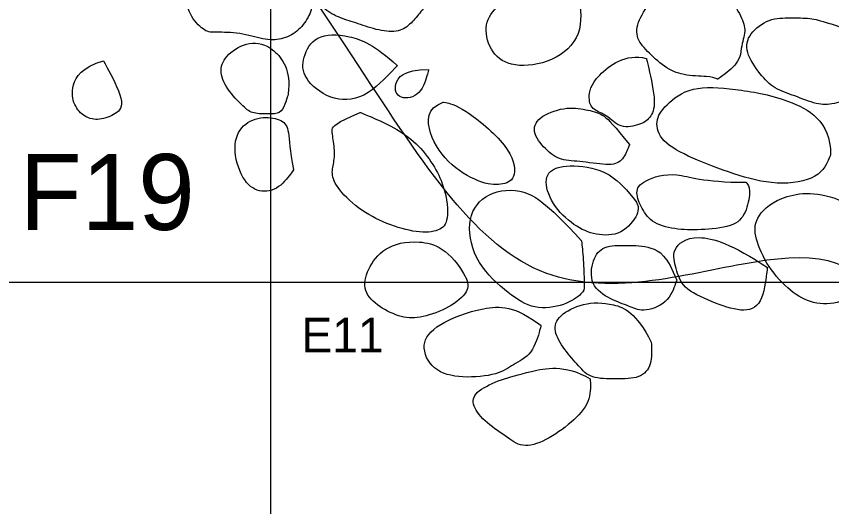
# Model space of a CAD drawing. Extents: x 1 to 19, y 16 to 23.5.
# Drawn here: x 15.632 to 16.812, y 18.675 to 19.385 of the extents above; entities that cross this region are included whole.
import ezdxf

# ---------------------------------------------------------------- set-up
doc = ezdxf.new("R2010")
doc.units = 0
for name, color, linetype in [('Cobbles n Brick', 7, 'Continuous'), ('Feature Numbers', 7, 'Continuous'), ('Packed Marl', 7, 'Continuous'), ('Postholes', 7, 'Continuous'), ('Quadrat Boundary', 7, 'Continuous'), ('Quadrat IDs', 7, 'Continuous')]:
    doc.layers.add(name, color=color, linetype=linetype)

msp = doc.modelspace()

# ---------------------------------------------------------------- linework, layer by layer
at = {"layer": 'Cobbles n Brick'}
for points in [[(16.1959, 19.5013), (16.1605, 19.5013), (16.1224, 19.507), (16.0966, 19.4987), (16.0712, 19.4794), (16.0554, 19.4422), (16.0646, 19.4182), (16.069, 19.4006), (16.0953, 19.384), (16.1189, 19.3775), (16.1482, 19.3665), (16.1806, 19.3608), (16.1998, 19.3705), (16.2143, 19.3884), (16.2274, 19.4037), (16.2366, 19.4238), (16.2366, 19.4479), (16.2296, 19.4742), (16.1959, 19.5013), (16.1959, 19.5013), (16.1959, 19.5013)], [(16.0554, 19.4422), (16.0336, 19.4759), (16.0077, 19.4943), (15.9797, 19.4943), (15.9587, 19.4799), (15.9417, 19.4799), (15.918, 19.4628), (15.89, 19.4378), (15.8725, 19.4182), (15.8839, 19.3827), (15.9058, 19.3621), (15.918, 19.3621), (15.9557, 19.3621), (15.9898, 19.3508), (16.0156, 19.3508), (16.0388, 19.3621), (16.0559, 19.384), (16.0616, 19.4046), (16.0572, 19.4343), (16.0554, 19.4422), (16.0554, 19.4422), (16.0554, 19.4422)], [(16.647, 19.2943), (16.6796, 19.315), (16.6796, 19.3412), (16.6884, 19.3638), (16.6825, 19.384), (16.6618, 19.4161), (16.6155, 19.4412), (16.5869, 19.4412), (16.5554, 19.4141), (16.5327, 19.3835), (16.5268, 19.355), (16.544, 19.3352), (16.5697, 19.3111), (16.5963, 19.2988), (16.6342, 19.2988), (16.647, 19.2943), (16.647, 19.2943), (16.647, 19.2943)], [(16.4456, 19.4176), (16.4073, 19.4356), (16.3603, 19.4228), (16.3233, 19.3982), (16.3075, 19.371), (16.3185, 19.3305), (16.3493, 19.3103), (16.4091, 19.3173), (16.4535, 19.3569), (16.4456, 19.4176), (16.4456, 19.4176), (16.4456, 19.4176)], [(16.8624, 19.3412), (16.8432, 19.3648), (16.8013, 19.3771), (16.7821, 19.383), (16.752, 19.383), (16.7215, 19.383), (16.6914, 19.3604), (16.6855, 19.3338), (16.7086, 19.3003), (16.7288, 19.2796), (16.7579, 19.2707), (16.7909, 19.2569), (16.8141, 19.2569), (16.8476, 19.2702), (16.8594, 19.281), (16.8545, 19.2973), (16.8624, 19.3412), (16.8624, 19.3412), (16.8624, 19.3412)], [(16.1831, 19.3138), (16.1506, 19.3441), (16.1123, 19.3595), (16.0631, 19.3595), (16.0455, 19.3252), (16.0455, 19.2962), (16.0851, 19.2628), (16.1352, 19.2628), (16.1831, 19.3138), (16.1831, 19.3138), (16.1831, 19.3138)], [(16.0253, 19.2729), (16.0297, 19.3068), (16.0042, 19.3428), (15.969, 19.3503), (15.9356, 19.331), (15.9246, 19.3072), (15.9352, 19.2808), (15.962, 19.2523), (15.9738, 19.2439), (15.998, 19.2439), (16.0139, 19.2439), (16.0209, 19.2575), (16.0253, 19.2729), (16.0253, 19.2729), (16.0253, 19.2729)], [(16.5436, 19.3244), (16.5141, 19.3318), (16.4649, 19.2967), (16.4588, 19.265), (16.4658, 19.2487), (16.4864, 19.2435), (16.5054, 19.2219), (16.5366, 19.2281), (16.5511, 19.2391), (16.5585, 19.2615), (16.5436, 19.3244), (16.5436, 19.3244), (16.5436, 19.3244)], [(16.2284, 19.3081), (16.1915, 19.3081), (16.1756, 19.2848), (16.1853, 19.2637), (16.2183, 19.2694), (16.2284, 19.3081), (16.2284, 19.3081), (16.2284, 19.3081)], [(16.8104, 19.1849), (16.8104, 19.234), (16.7456, 19.2688), (16.6708, 19.2802), (16.6074, 19.2855), (16.5697, 19.2559), (16.5554, 19.234), (16.5635, 19.204), (16.6079, 19.1797), (16.6703, 19.1563), (16.7327, 19.1391), (16.7957, 19.1496), (16.8104, 19.1849), (16.8104, 19.1849), (16.8104, 19.1849)], [(16.2495, 19.261), (16.2257, 19.2523), (16.2257, 19.2153), (16.26, 19.1665), (16.3088, 19.141), (16.3374, 19.141), (16.3568, 19.1507), (16.3488, 19.1964), (16.2745, 19.2567), (16.2495, 19.261), (16.2495, 19.261), (16.2495, 19.261)], [(16.5194, 19.1995), (16.497, 19.2268), (16.4825, 19.2439), (16.4605, 19.2492), (16.4306, 19.2553), (16.3893, 19.2421), (16.3761, 19.2193), (16.3976, 19.1916), (16.4196, 19.1758), (16.4495, 19.1758), (16.4939, 19.1678), (16.5102, 19.1766), (16.5194, 19.1995), (16.5194, 19.1995), (16.5194, 19.1995)], [(16.0332, 19.1635), (16.027, 19.1916), (16.027, 19.2215), (16.0182, 19.2356), (15.9892, 19.2413), (15.958, 19.2303), (15.9435, 19.1973), (15.958, 19.1472), (15.9831, 19.1283), (16.013, 19.1349), (16.0332, 19.1635), (16.0332, 19.1635), (16.0332, 19.1635)], [(16.1295, 19.2461), (16.0934, 19.2303), (16.0864, 19.2228), (16.0925, 19.2017), (16.0925, 19.1736), (16.0868, 19.1591), (16.0956, 19.1353), (16.1308, 19.1023), (16.1734, 19.0817), (16.2178, 19.0703), (16.2482, 19.0751), (16.2583, 19.0914), (16.253, 19.145), (16.2086, 19.2131), (16.1295, 19.2461), (16.1295, 19.2461), (16.1295, 19.2461)], [(16.5295, 19.116), (16.5018, 19.1529), (16.4636, 19.1696), (16.4135, 19.1696), (16.3937, 19.1529), (16.4056, 19.1129), (16.4394, 19.0808), (16.4702, 19.0676), (16.5084, 19.0676), (16.5352, 19.101), (16.5295, 19.116), (16.5295, 19.116), (16.5295, 19.116)], [(16.6879, 19.1449), (16.6245, 19.1449), (16.5869, 19.1625), (16.5364, 19.1473), (16.5268, 19.131), (16.5368, 19.1067), (16.5521, 19.0843), (16.5893, 19.0757), (16.6264, 19.0757), (16.6746, 19.081), (16.6894, 19.1034), (16.6951, 19.1363), (16.6879, 19.1449), (16.6879, 19.1449), (16.6879, 19.1449)], [(16.4499, 19.06), (16.3977, 19.1176), (16.3604, 19.1389), (16.3064, 19.1288), (16.2815, 19.0885), (16.2963, 19.0256), (16.3461, 18.9818), (16.3805, 18.9598), (16.4268, 18.9657), (16.4535, 18.9853), (16.4535, 18.9918), (16.4535, 19.0227), (16.4499, 19.06), (16.4499, 19.06), (16.4499, 19.06)], [(16.8228, 19.1191), (16.7876, 19.1339), (16.7308, 19.1244), (16.6999, 19.092), (16.6999, 19.0657), (16.7189, 19.0214), (16.7528, 18.9857), (16.7838, 18.968), (16.8262, 18.968), (16.8581, 18.9942), (16.8758, 19.0333), (16.871, 19.0748), (16.8228, 19.1191), (16.8228, 19.1191), (16.8228, 19.1191)], [(16.2833, 19.0049), (16.2601, 19.0494), (16.2115, 19.0642), (16.1623, 19.0511), (16.1391, 19.0191), (16.1326, 18.9865), (16.1563, 18.964), (16.1896, 18.9479), (16.2186, 18.9479), (16.259, 18.9628), (16.2886, 18.9871), (16.2833, 19.0049), (16.2833, 19.0049), (16.2833, 19.0049)], [(16.7189, 19.0214), (16.6684, 19.0553), (16.6112, 19.0738), (16.5783, 19.0471), (16.5874, 19.02), (16.594, 18.9919), (16.6379, 18.9714), (16.6832, 18.9556), (16.7118, 18.9656), (16.7189, 19.0214), (16.7189, 19.0214), (16.7189, 19.0214)], [(16.5876, 19.003), (16.5744, 19.0382), (16.5502, 19.0535), (16.515, 19.0535), (16.4807, 19.0535), (16.4653, 19.0342), (16.4609, 18.996), (16.4922, 18.974), (16.5194, 18.9661), (16.5366, 18.9559), (16.5753, 18.9683), (16.5876, 19.003), (16.5876, 19.003), (16.5876, 19.003)], [(16.3912, 18.9373), (16.3544, 18.9663), (16.3076, 18.9663), (16.2382, 18.939), (16.2157, 18.9106), (16.2329, 18.8714), (16.2762, 18.8602), (16.3313, 18.8661), (16.3491, 18.8809), (16.3794, 18.8946), (16.3912, 18.9373), (16.3912, 18.9373), (16.3912, 18.9373)], [(16.5508, 18.9135), (16.5288, 18.9562), (16.495, 18.9711), (16.4517, 18.9711), (16.4155, 18.9521), (16.4078, 18.9301), (16.425, 18.9023), (16.4464, 18.878), (16.4624, 18.8602), (16.4998, 18.8602), (16.5353, 18.8602), (16.5525, 18.8797), (16.5508, 18.9135), (16.5508, 18.9135), (16.5508, 18.9135)], [(16.4624, 18.8602), (16.425, 18.8821), (16.3693, 18.8691), (16.3343, 18.8602), (16.2969, 18.843), (16.2892, 18.8252), (16.3076, 18.7985), (16.3414, 18.7771), (16.3627, 18.7593), (16.3977, 18.7694), (16.4369, 18.7973), (16.4636, 18.8264), (16.4624, 18.8602), (16.4624, 18.8602), (16.4624, 18.8602)]]:
    msp.add_open_spline(points, degree=3, dxfattribs=at)
at = {"layer": 'Packed Marl'}
msp.add_open_spline([(16.9078, 18.545), (16.9078, 18.2878), (16.7846, 18.111), (16.6238, 17.7734), (16.4148, 17.7734), (15.8468, 17.7734), (15.2145, 17.7734), (14.8127, 17.7734), (14.6251, 17.618), (14.6427, 17.4819), (14.7537, 17.3501), (14.7537, 17.1572), (15.0538, 17.1572), (15.67, 17.1572), (15.9915, 17.1572), (16.163, 17.1572), (15.9969, 17.0661), (15.3217, 16.8946), (14.9734, 16.8946), (14.5447, 16.8946), (13.9714, 17.0393), (13.3712, 17.3715), (13.1355, 17.6448), (13.2319, 17.7788), (13.2319, 18.0789), (13.173, 18.3843), (13.173, 18.6576), (13.3712, 19.1505), (13.5481, 19.7668), (13.7571, 20.4044), (13.8589, 20.7741), (13.9392, 21.0474), (14.0839, 21.2135), (14.4429, 21.2135), (14.7109, 21.2135), (14.7859, 21.1117), (14.7323, 19.89), (14.3893, 18.8773), (14.1697, 18.5075), (14.2607, 18.0628), (14.9413, 17.9235), (15.0592, 18.5933), (15.2253, 19.3327), (15.3056, 20.0079), (15.7611, 19.8525), (16.1308, 19.3167), (16.3612, 18.9416), (16.7042, 19.0434), (16.9239, 19.0434), (16.9078, 18.545), (16.9078, 18.545), (16.9078, 18.545)], degree=3, dxfattribs=at)
at = {"layer": 'Postholes'}
msp.add_open_spline([(15.758, 19.3209), (15.7262, 19.3118), (15.7099, 19.2834), (15.7144, 19.2561), (15.7307, 19.2383), (15.7516, 19.2338), (15.7769, 19.2436), (15.791, 19.2588), (15.758, 19.3209), (15.758, 19.3209), (15.758, 19.3209)], degree=3, dxfattribs=at)
at = {"layer": 'Quadrat Boundary'}
msp.add_line((10, 19), (19, 19), dxfattribs=at)
msp.add_lwpolyline([(16, 16), (16, 23), (16, 23)], dxfattribs=at)

# ---------------------------------------------------------------- texts
at = {"layer": 'Feature Numbers'}
msp.add_text('F19', height=0.11, dxfattribs=at).set_placement((15.6365, 19.0759))
at = {"layer": 'Quadrat IDs'}
msp.add_text('E11', height=0.05, dxfattribs=at).set_placement((16.0444, 18.8986))

doc.saveas('drawing.dxf')
